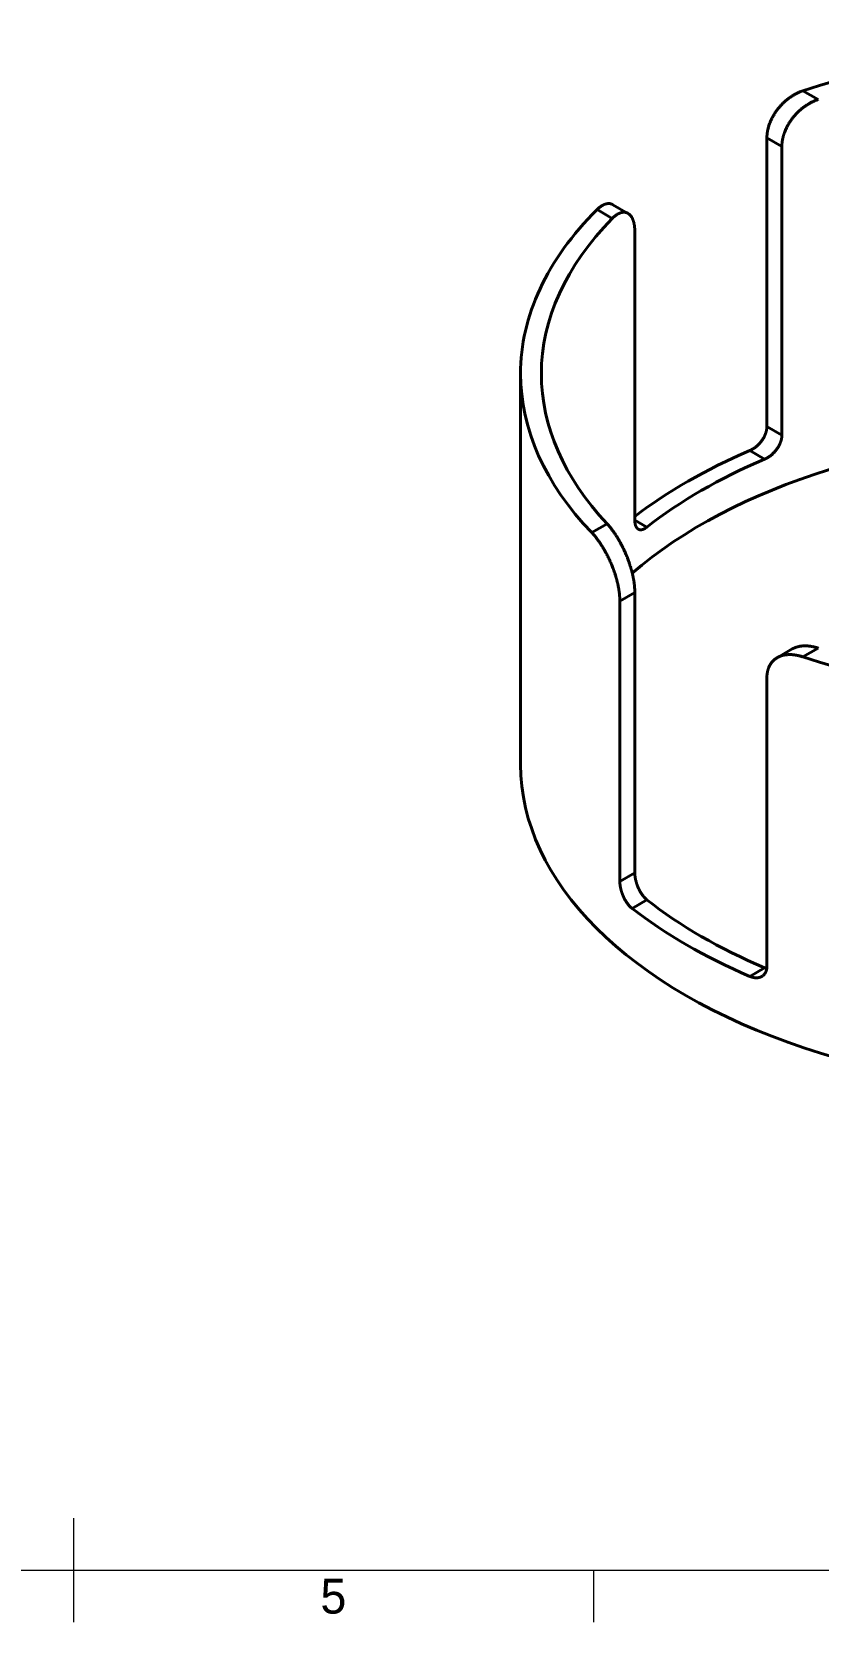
# Model space of a CAD drawing. Header units: millimetres. Extents: x 15 to 415, y 5 to 292.
# Drawn here: x 211 to 286.6, y 5 to 157.9 of the extents above; entities that cross this region are included whole.
import ezdxf

# ---------------------------------------------------------------- set-up
doc = ezdxf.new("R2010")
doc.units = ezdxf.units.MM
doc.layers.add('Border', color=7, linetype='Continuous')
doc.layers.add('Geometries', color=7, linetype='Continuous')
doc.styles.add('Shapr0', font='txt', dxfattribs={"height": 3.3495})

msp = doc.modelspace()

# ---------------------------------------------------------------- linework, layer by layer
at = {"layer": 'Border', "linetype": 'Continuous', "lineweight": 15}
for p, q in [((215, 15), (215, 5)), ((20, 10), (410, 10)), ((265, 10), (265, 5))]:
    msp.add_line(p, q, dxfattribs=at)
at = {"layer": 'Geometries', "linetype": 'Continuous', "lineweight": 40}
for p, q in [((285.155, 152.248), (286.621, 151.402)), ((281.688, 119.957), (281.688, 147.718)), ((283.128, 146.887), (281.688, 147.718)), ((283.128, 119.126), (283.128, 146.887)), ((266.822, 139.971), (265.356, 140.817)), ((268.328, 140.454), (266.882, 141.289)), ((268.985, 111.315), (268.985, 138.722)), ((258, 125.029), (258, 87.471)), ((281.688, 119.957), (283.128, 119.126)), ((281.467, 116.818), (280.037, 117.644)), ((264.844, 109.763), (266.318, 110.614)), ((268.985, 110.961), (268.985, 111.315)), ((268.985, 110.961), (270.154, 110.286)), ((268.985, 103.989), (267.546, 103.158)), ((268.985, 77.044), (268.985, 103.989)), ((267.546, 76.213), (267.546, 103.158)), ((284.127, 98.57), (282.68, 97.735)), ((286.621, 98.657), (285.155, 97.811)), ((281.688, 68.048), (281.688, 95.809)), ((267.546, 76.213), (268.985, 77.044)), ((270.154, 74.453), (268.723, 73.627)), ((280.037, 67.095), (281.467, 67.921))]:
    msp.add_line(p, q, dxfattribs=at)
at = {"layer": 'Geometries', "linetype": 'Continuous', "lineweight": 40, "flags": 128}
for points in [[(281.688, 147.718), (281.688, 147.762), (281.689, 147.807), (281.691, 147.852), (281.693, 147.897), (281.696, 147.943), (281.699, 147.989), (281.703, 148.034), (281.708, 148.08), (281.713, 148.127), (281.719, 148.173), (281.726, 148.22), (281.733, 148.266), (281.74, 148.313), (281.749, 148.36), (281.758, 148.407), (281.767, 148.454), (281.778, 148.502), (281.788, 148.549), (281.801, 148.6), (281.813, 148.651), (281.827, 148.702), (281.841, 148.753), (281.856, 148.805), (281.872, 148.856), (281.887, 148.904), (281.903, 148.952), (281.919, 148.999), (281.936, 149.047), (281.954, 149.095), (281.972, 149.143), (281.991, 149.191), (282.01, 149.238), (282.03, 149.286), (282.05, 149.334), (282.071, 149.381), (282.093, 149.429), (282.115, 149.476), (282.138, 149.523), (282.161, 149.57), (282.184, 149.617), (282.209, 149.664), (282.233, 149.711), (282.261, 149.761), (282.288, 149.811), (282.316, 149.86), (282.345, 149.91), (282.375, 149.959), (282.405, 150.008), (282.434, 150.054), (282.463, 150.099), (282.493, 150.144), (282.523, 150.19), (282.553, 150.234), (282.585, 150.279), (282.616, 150.323), (282.648, 150.367), (282.681, 150.411), (282.714, 150.455), (282.747, 150.498), (282.781, 150.541), (282.815, 150.583), (282.85, 150.626), (282.885, 150.667), (282.921, 150.709), (282.957, 150.75), (282.993, 150.791), (283.033, 150.835), (283.072, 150.878), (283.113, 150.92), (283.153, 150.962), (283.194, 151.004), (283.236, 151.045), (283.276, 151.084), (283.316, 151.122), (283.356, 151.16), (283.397, 151.198), (283.439, 151.235), (283.48, 151.271), (283.522, 151.307), (283.564, 151.343), (283.607, 151.378), (283.649, 151.413), (283.692, 151.447), (283.736, 151.481), (283.779, 151.514), (283.823, 151.546), (283.867, 151.579), (283.912, 151.61), (283.956, 151.642), (284.001, 151.672), (284.05, 151.704), (284.098, 151.736), (284.147, 151.767), (284.196, 151.797), (284.245, 151.827), (284.294, 151.856), (284.336, 151.88), (284.378, 151.903), (284.42, 151.926), (284.462, 151.949), (284.504, 151.971), (284.546, 151.993), (284.589, 152.014), (284.631, 152.035), (284.674, 152.055), (284.717, 152.075), (284.76, 152.094), (284.802, 152.113), (284.845, 152.131), (284.888, 152.149), (284.931, 152.166), (284.976, 152.183), (285.021, 152.2), (285.066, 152.217), (285.111, 152.233), (285.155, 152.248)], [(286.621, 151.402), (286.57, 151.385), (286.52, 151.367), (286.469, 151.349), (286.419, 151.33), (286.369, 151.311), (286.318, 151.291), (286.268, 151.27), (286.218, 151.248), (286.169, 151.226), (286.119, 151.204), (286.069, 151.18), (286.019, 151.156), (285.97, 151.131), (285.921, 151.106), (285.872, 151.08), (285.823, 151.054), (285.774, 151.026), (285.725, 150.999), (285.687, 150.976), (285.648, 150.953), (285.609, 150.929), (285.571, 150.905), (285.533, 150.881), (285.495, 150.856), (285.457, 150.831), (285.419, 150.806), (285.372, 150.774), (285.325, 150.741), (285.279, 150.708), (285.233, 150.674), (285.187, 150.639), (285.142, 150.604), (285.097, 150.569), (285.052, 150.533), (285.007, 150.497), (284.963, 150.46), (284.919, 150.422), (284.876, 150.384), (284.833, 150.345), (284.79, 150.306), (284.748, 150.267), (284.706, 150.227), (284.664, 150.187), (284.623, 150.146), (284.59, 150.112), (284.557, 150.079), (284.525, 150.045), (284.493, 150.011), (284.461, 149.977), (284.43, 149.942), (284.398, 149.907), (284.367, 149.872), (284.33, 149.829), (284.294, 149.786), (284.258, 149.742), (284.222, 149.698), (284.187, 149.654), (284.152, 149.609), (284.118, 149.564), (284.084, 149.519), (284.051, 149.474), (284.018, 149.428), (283.986, 149.382), (283.954, 149.335), (283.923, 149.289), (283.892, 149.242), (283.862, 149.195), (283.832, 149.147), (283.803, 149.1), (283.775, 149.052), (283.752, 149.013), (283.73, 148.974), (283.708, 148.936), (283.687, 148.897), (283.665, 148.857), (283.645, 148.818), (283.624, 148.779), (283.604, 148.739), (283.581, 148.691), (283.557, 148.644), (283.535, 148.596), (283.513, 148.548), (283.492, 148.499), (283.471, 148.451), (283.45, 148.403), (283.431, 148.354), (283.412, 148.306), (283.393, 148.258), (283.375, 148.209), (283.358, 148.16), (283.341, 148.112), (283.325, 148.064), (283.31, 148.015), (283.295, 147.967), (283.281, 147.918), (283.267, 147.87), (283.257, 147.831), (283.247, 147.792), (283.237, 147.753), (283.228, 147.714), (283.219, 147.676), (283.21, 147.637), (283.202, 147.598), (283.195, 147.56), (283.186, 147.514), (283.178, 147.468), (283.171, 147.423), (283.164, 147.378), (283.158, 147.333), (283.152, 147.288), (283.147, 147.243), (283.142, 147.198), (283.139, 147.153), (283.135, 147.109), (283.133, 147.064), (283.13, 147.019), (283.129, 146.975), (283.128, 146.931), (283.128, 146.887)], [(265.356, 140.817), (265.385, 140.845), (265.414, 140.873), (265.444, 140.9), (265.473, 140.927), (265.502, 140.953), (265.531, 140.978), (265.56, 141.003), (265.59, 141.026), (265.619, 141.05), (265.648, 141.072), (265.678, 141.094), (265.707, 141.115), (265.736, 141.135), (265.765, 141.154), (265.795, 141.173), (265.824, 141.191), (265.853, 141.209), (265.882, 141.225), (265.905, 141.238), (265.929, 141.25), (265.952, 141.262), (265.975, 141.274), (265.998, 141.285), (266.021, 141.295), (266.044, 141.305), (266.067, 141.314), (266.096, 141.325), (266.124, 141.335), (266.153, 141.345), (266.181, 141.354), (266.209, 141.362), (266.237, 141.369), (266.265, 141.375), (266.293, 141.381), (266.32, 141.385), (266.348, 141.389), (266.375, 141.393), (266.402, 141.395), (266.429, 141.397), (266.456, 141.398), (266.483, 141.398), (266.509, 141.397), (266.535, 141.395), (266.561, 141.393), (266.582, 141.391), (266.603, 141.388), (266.623, 141.384), (266.644, 141.38), (266.664, 141.376), (266.684, 141.371), (266.704, 141.365), (266.724, 141.359), (266.748, 141.351), (266.771, 141.342), (266.794, 141.333), (266.818, 141.322), (266.84, 141.311), (266.863, 141.3), (266.882, 141.289)], [(268.328, 140.454), (268.308, 140.465), (268.286, 140.477), (268.264, 140.487), (268.242, 140.497), (268.22, 140.506), (268.198, 140.514), (268.175, 140.522), (268.152, 140.529), (268.129, 140.535), (268.104, 140.541), (268.079, 140.546), (268.053, 140.551), (268.028, 140.554), (268.002, 140.557), (267.976, 140.559), (267.951, 140.56), (267.926, 140.56), (267.9, 140.56), (267.875, 140.559), (267.849, 140.557), (267.823, 140.554), (267.797, 140.551), (267.771, 140.547), (267.745, 140.542), (267.719, 140.536), (267.692, 140.53), (267.666, 140.523), (267.639, 140.515), (267.612, 140.507), (267.585, 140.498), (267.558, 140.488), (267.531, 140.477), (267.504, 140.466), (267.475, 140.453), (267.446, 140.44), (267.417, 140.425), (267.387, 140.41), (267.358, 140.394), (267.328, 140.377), (267.303, 140.362), (267.278, 140.347), (267.253, 140.331), (267.228, 140.314), (267.203, 140.297), (267.178, 140.279), (267.153, 140.261), (267.127, 140.242), (267.102, 140.223), (267.077, 140.203), (267.052, 140.183), (267.027, 140.162), (267.002, 140.14), (266.976, 140.118), (266.951, 140.096), (266.925, 140.072), (266.899, 140.047), (266.873, 140.022), (266.848, 139.997), (266.822, 139.971)], [(268.985, 138.722), (268.985, 138.766), (268.985, 138.81), (268.984, 138.853), (268.982, 138.896), (268.98, 138.939), (268.978, 138.981), (268.975, 139.023), (268.972, 139.065), (268.968, 139.106), (268.964, 139.146), (268.96, 139.186), (268.955, 139.226), (268.95, 139.265), (268.944, 139.304), (268.938, 139.342), (268.932, 139.38), (268.925, 139.418), (268.918, 139.455), (268.909, 139.494), (268.901, 139.532), (268.892, 139.57), (268.882, 139.607), (268.872, 139.643), (268.861, 139.679), (268.851, 139.712), (268.841, 139.745), (268.83, 139.777), (268.818, 139.808), (268.806, 139.839), (268.794, 139.869), (268.782, 139.898), (268.769, 139.927), (268.756, 139.956), (268.742, 139.984), (268.728, 140.011), (268.714, 140.037), (268.699, 140.063), (268.684, 140.089), (268.669, 140.113), (268.653, 140.137), (268.637, 140.161), (268.621, 140.184), (268.603, 140.208), (268.585, 140.231), (268.566, 140.253), (268.547, 140.274), (268.528, 140.295), (268.508, 140.315), (268.489, 140.333), (268.47, 140.351), (268.451, 140.367), (268.431, 140.383), (268.411, 140.399), (268.391, 140.414), (268.371, 140.427), (268.35, 140.441), (268.329, 140.453), (268.328, 140.454)], [(280.037, 117.644), (280.064, 117.656), (280.091, 117.668), (280.119, 117.681), (280.146, 117.694), (280.173, 117.708), (280.2, 117.722), (280.227, 117.736), (280.254, 117.751), (280.282, 117.767), (280.309, 117.782), (280.335, 117.799), (280.362, 117.815), (280.389, 117.832), (280.416, 117.849), (280.442, 117.867), (280.471, 117.887), (280.499, 117.907), (280.527, 117.927), (280.555, 117.948), (280.583, 117.969), (280.609, 117.989), (280.635, 118.01), (280.66, 118.03), (280.686, 118.052), (280.711, 118.073), (280.736, 118.095), (280.761, 118.117), (280.785, 118.14), (280.81, 118.163), (280.834, 118.186), (280.858, 118.209), (280.882, 118.233), (280.906, 118.257), (280.929, 118.281), (280.952, 118.306), (280.977, 118.332), (281.001, 118.359), (281.025, 118.387), (281.049, 118.414), (281.072, 118.442), (281.093, 118.468), (281.114, 118.495), (281.135, 118.521), (281.156, 118.548), (281.176, 118.575), (281.196, 118.602), (281.216, 118.63), (281.235, 118.657), (281.254, 118.685), (281.272, 118.713), (281.291, 118.741), (281.309, 118.769), (281.326, 118.798), (281.343, 118.826), (281.36, 118.855), (281.378, 118.886), (281.395, 118.917), (281.412, 118.948), (281.428, 118.98), (281.444, 119.011), (281.458, 119.04), (281.472, 119.069), (281.486, 119.098), (281.499, 119.127), (281.511, 119.156), (281.523, 119.186), (281.535, 119.215), (281.547, 119.244), (281.558, 119.274), (281.568, 119.303), (281.578, 119.332), (281.588, 119.362), (281.597, 119.391), (281.606, 119.42), (281.615, 119.45), (281.623, 119.481), (281.631, 119.512), (281.639, 119.544), (281.646, 119.575), (281.652, 119.606), (281.658, 119.636), (281.663, 119.665), (281.668, 119.695), (281.672, 119.724), (281.676, 119.754), (281.679, 119.783), (281.682, 119.812), (281.684, 119.841), (281.686, 119.87), (281.687, 119.899), (281.688, 119.928), (281.688, 119.957)], [(283.128, 119.126), (283.127, 119.092), (283.126, 119.058), (283.124, 119.024), (283.122, 118.99), (283.119, 118.956), (283.115, 118.921), (283.11, 118.886), (283.105, 118.851), (283.099, 118.816), (283.092, 118.781), (283.085, 118.745), (283.077, 118.71), (283.07, 118.679), (283.062, 118.648), (283.053, 118.618), (283.044, 118.587), (283.035, 118.556), (283.023, 118.52), (283.011, 118.484), (282.998, 118.448), (282.985, 118.412), (282.971, 118.376), (282.956, 118.341), (282.941, 118.305), (282.925, 118.269), (282.908, 118.234), (282.891, 118.198), (282.873, 118.163), (282.855, 118.127), (282.839, 118.097), (282.822, 118.067), (282.805, 118.037), (282.788, 118.008), (282.77, 117.978), (282.748, 117.944), (282.726, 117.909), (282.704, 117.875), (282.681, 117.841), (282.657, 117.807), (282.633, 117.774), (282.609, 117.741), (282.584, 117.708), (282.559, 117.675), (282.533, 117.643), (282.506, 117.611), (282.48, 117.58), (282.457, 117.553), (282.433, 117.527), (282.409, 117.501), (282.385, 117.475), (282.361, 117.449), (282.332, 117.42), (282.302, 117.39), (282.273, 117.361), (282.242, 117.333), (282.212, 117.305), (282.181, 117.277), (282.15, 117.25), (282.119, 117.223), (282.087, 117.197), (282.055, 117.172), (282.023, 117.147), (281.991, 117.122), (281.963, 117.102), (281.935, 117.082), (281.907, 117.062), (281.879, 117.043), (281.851, 117.024), (281.819, 117.004), (281.788, 116.984), (281.756, 116.965), (281.725, 116.947), (281.693, 116.929), (281.661, 116.912), (281.63, 116.895), (281.598, 116.879), (281.565, 116.863), (281.533, 116.847), (281.5, 116.832), (281.467, 116.818)], [(266.318, 110.614), (266.344, 110.586), (266.37, 110.557), (266.396, 110.528), (266.422, 110.499), (266.448, 110.469), (266.475, 110.439), (266.501, 110.409), (266.527, 110.378), (266.553, 110.346), (266.58, 110.315), (266.606, 110.283), (266.633, 110.25), (266.659, 110.217), (266.685, 110.184), (266.712, 110.15), (266.738, 110.116), (266.765, 110.081), (266.791, 110.046), (266.818, 110.011), (266.844, 109.975), (266.87, 109.939), (266.897, 109.903), (266.923, 109.866), (266.95, 109.829), (266.978, 109.789), (267.006, 109.748), (267.034, 109.707), (267.062, 109.666), (267.09, 109.624), (267.119, 109.581), (267.147, 109.539), (267.175, 109.496), (267.201, 109.455), (267.227, 109.415), (267.252, 109.373), (267.278, 109.332), (267.304, 109.29), (267.33, 109.248), (267.356, 109.205), (267.381, 109.163), (267.407, 109.12), (267.432, 109.076), (267.457, 109.033), (267.483, 108.989), (267.508, 108.945), (267.533, 108.9), (267.558, 108.856), (267.583, 108.81), (267.608, 108.765), (267.632, 108.72), (267.657, 108.674), (267.681, 108.628), (267.706, 108.582), (267.73, 108.535), (267.754, 108.488), (267.778, 108.441), (267.803, 108.391), (267.829, 108.339), (267.854, 108.288), (267.879, 108.237), (267.904, 108.185), (267.929, 108.133), (267.953, 108.08), (267.978, 108.028), (267.999, 107.98), (268.021, 107.933), (268.043, 107.885), (268.064, 107.837), (268.085, 107.788), (268.106, 107.74), (268.127, 107.691), (268.148, 107.643), (268.168, 107.594), (268.188, 107.545), (268.208, 107.496), (268.228, 107.447), (268.248, 107.397), (268.267, 107.348), (268.287, 107.298), (268.306, 107.249), (268.325, 107.199), (268.343, 107.149), (268.362, 107.099), (268.38, 107.05), (268.398, 107), (268.416, 106.949), (268.433, 106.899), (268.451, 106.849), (268.469, 106.795), (268.487, 106.741), (268.505, 106.687), (268.523, 106.633), (268.54, 106.578), (268.557, 106.524), (268.574, 106.47), (268.59, 106.415), (268.605, 106.366), (268.619, 106.317), (268.633, 106.268), (268.647, 106.219), (268.66, 106.17), (268.674, 106.121), (268.687, 106.072), (268.7, 106.023), (268.712, 105.974), (268.725, 105.925), (268.737, 105.877), (268.743, 105.852)], [(269.322, 110.09), (269.31, 110.097), (269.296, 110.106), (269.283, 110.115), (269.27, 110.125), (269.257, 110.135), (269.245, 110.146), (269.233, 110.157), (269.221, 110.169), (269.209, 110.181), (269.197, 110.194), (269.185, 110.209), (269.174, 110.223), (269.163, 110.239), (269.152, 110.254), (269.142, 110.27), (269.132, 110.285), (269.123, 110.301), (269.114, 110.317), (269.106, 110.334), (269.097, 110.352), (269.089, 110.369), (269.081, 110.388), (269.074, 110.406), (269.067, 110.425), (269.06, 110.445), (269.053, 110.465), (269.047, 110.485), (269.041, 110.506), (269.035, 110.527), (269.029, 110.55), (269.024, 110.573), (269.019, 110.597), (269.014, 110.622), (269.01, 110.647), (269.006, 110.671), (269.002, 110.695), (268.999, 110.72), (268.996, 110.745), (268.994, 110.771), (268.992, 110.797), (268.99, 110.823), (268.988, 110.849), (268.987, 110.877), (268.986, 110.904), (268.986, 110.932), (268.985, 110.961)], [(270.154, 110.286), (270.134, 110.271), (270.113, 110.256), (270.093, 110.241), (270.074, 110.227), (270.054, 110.213), (270.034, 110.2), (270.014, 110.187), (269.994, 110.175), (269.974, 110.163), (269.955, 110.151), (269.935, 110.141), (269.916, 110.13), (269.896, 110.12), (269.877, 110.111), (269.858, 110.102), (269.837, 110.093), (269.817, 110.085), (269.796, 110.077), (269.776, 110.07), (269.756, 110.063), (269.738, 110.058), (269.719, 110.052), (269.701, 110.048), (269.683, 110.044), (269.665, 110.04), (269.647, 110.037), (269.629, 110.035), (269.612, 110.033), (269.595, 110.031), (269.577, 110.03), (269.56, 110.03), (269.543, 110.03), (269.527, 110.031), (269.51, 110.032), (269.494, 110.033), (269.477, 110.036), (269.46, 110.039), (269.443, 110.042), (269.426, 110.047), (269.41, 110.051), (269.395, 110.056), (269.38, 110.062), (269.365, 110.068), (269.351, 110.075), (269.337, 110.082), (269.323, 110.089), (269.322, 110.09)], [(267.546, 103.158), (267.546, 103.199), (267.545, 103.241), (267.545, 103.284), (267.543, 103.326), (267.542, 103.369), (267.541, 103.412), (267.539, 103.455), (267.536, 103.499), (267.534, 103.542), (267.531, 103.586), (267.528, 103.63), (267.524, 103.674), (267.521, 103.719), (267.517, 103.764), (267.512, 103.808), (267.508, 103.853), (267.503, 103.899), (267.498, 103.944), (267.492, 103.989), (267.486, 104.035), (267.48, 104.081), (267.474, 104.127), (267.467, 104.173), (267.46, 104.22), (267.453, 104.269), (267.444, 104.319), (267.436, 104.369), (267.427, 104.42), (267.418, 104.47), (267.409, 104.521), (267.399, 104.571), (267.389, 104.622), (267.379, 104.67), (267.37, 104.717), (267.359, 104.765), (267.349, 104.812), (267.338, 104.86), (267.327, 104.908), (267.316, 104.956), (267.304, 105.004), (267.293, 105.052), (267.281, 105.1), (267.268, 105.148), (267.256, 105.196), (267.243, 105.245), (267.23, 105.293), (267.217, 105.341), (267.203, 105.389), (267.189, 105.438), (267.175, 105.486), (267.161, 105.534), (267.146, 105.583), (267.132, 105.631), (267.117, 105.679), (267.101, 105.728), (267.086, 105.776), (267.069, 105.828), (267.052, 105.879), (267.035, 105.931), (267.017, 105.983), (266.999, 106.034), (266.981, 106.086), (266.963, 106.137), (266.944, 106.189), (266.926, 106.237), (266.909, 106.285), (266.891, 106.333), (266.872, 106.381), (266.854, 106.429), (266.835, 106.476), (266.816, 106.524), (266.797, 106.572), (266.778, 106.619), (266.758, 106.666), (266.739, 106.714), (266.719, 106.761), (266.699, 106.808), (266.679, 106.855), (266.659, 106.901), (266.638, 106.948), (266.617, 106.995), (266.597, 107.041), (266.576, 107.087), (266.554, 107.133), (266.533, 107.179), (266.512, 107.225), (266.49, 107.27), (266.468, 107.316), (266.445, 107.364), (266.421, 107.412), (266.398, 107.46), (266.374, 107.508), (266.35, 107.555), (266.325, 107.603), (266.301, 107.65), (266.277, 107.697), (266.253, 107.741), (266.23, 107.785), (266.206, 107.829), (266.182, 107.872), (266.159, 107.916), (266.135, 107.959), (266.111, 108.002), (266.086, 108.044), (266.062, 108.087), (266.038, 108.129), (266.014, 108.171), (265.989, 108.212), (265.965, 108.254), (265.94, 108.295), (265.915, 108.336), (265.89, 108.376), (265.865, 108.416), (265.841, 108.456), (265.816, 108.496), (265.791, 108.535), (265.765, 108.574), (265.74, 108.613), (265.715, 108.652), (265.69, 108.69), (265.663, 108.731), (265.635, 108.771), (265.608, 108.81), (265.581, 108.85), (265.554, 108.889), (265.527, 108.928), (265.499, 108.966), (265.472, 109.004), (265.441, 109.047), (265.41, 109.089), (265.378, 109.13), (265.347, 109.172), (265.316, 109.212), (265.285, 109.252), (265.254, 109.292), (265.222, 109.331), (265.191, 109.37), (265.16, 109.408), (265.129, 109.445), (265.098, 109.482), (265.067, 109.518), (265.036, 109.554), (265.005, 109.589), (264.972, 109.625), (264.94, 109.661), (264.908, 109.695), (264.876, 109.729), (264.844, 109.763)], [(268.743, 105.852), (268.748, 105.828), (268.76, 105.779), (268.771, 105.73), (268.782, 105.682), (268.793, 105.633), (268.803, 105.585), (268.813, 105.537), (268.823, 105.488), (268.833, 105.44), (268.842, 105.392), (268.851, 105.344), (268.86, 105.296), (268.868, 105.249), (268.877, 105.198), (268.886, 105.147), (268.894, 105.096), (268.902, 105.045), (268.909, 104.995), (268.916, 104.944), (268.923, 104.894), (268.929, 104.844), (268.936, 104.789), (268.942, 104.734), (268.948, 104.679), (268.954, 104.625), (268.959, 104.57), (268.963, 104.516), (268.967, 104.463), (268.971, 104.409), (268.975, 104.356), (268.977, 104.304), (268.98, 104.251), (268.982, 104.199), (268.983, 104.146), (268.985, 104.093), (268.985, 104.041), (268.985, 103.989)], [(285.155, 97.811), (285.105, 97.827), (285.055, 97.843), (285.006, 97.859), (284.956, 97.873), (284.906, 97.887), (284.856, 97.901), (284.806, 97.913), (284.757, 97.925), (284.708, 97.937), (284.658, 97.948), (284.609, 97.958), (284.56, 97.967), (284.511, 97.976), (284.462, 97.985), (284.414, 97.992), (284.365, 97.999), (284.317, 98.005), (284.269, 98.011), (284.23, 98.015), (284.192, 98.019), (284.154, 98.022), (284.116, 98.025), (284.078, 98.027), (284.04, 98.029), (284.002, 98.03), (283.965, 98.031), (283.918, 98.032), (283.872, 98.032), (283.826, 98.032), (283.781, 98.03), (283.735, 98.028), (283.69, 98.025), (283.646, 98.022), (283.601, 98.018), (283.557, 98.013), (283.513, 98.008), (283.47, 98.002), (283.427, 97.995), (283.384, 97.988), (283.342, 97.98), (283.3, 97.971), (283.258, 97.961), (283.217, 97.951), (283.176, 97.94), (283.144, 97.931), (283.111, 97.921), (283.079, 97.911), (283.047, 97.901), (283.016, 97.89), (282.985, 97.878), (282.954, 97.866), (282.923, 97.854), (282.886, 97.838), (282.85, 97.822), (282.814, 97.805), (282.779, 97.788), (282.744, 97.77), (282.709, 97.751), (282.68, 97.735)], [(284.127, 98.57), (284.157, 98.587), (284.191, 98.606), (284.225, 98.623), (284.26, 98.64), (284.294, 98.657), (284.33, 98.672), (284.365, 98.688), (284.402, 98.702), (284.438, 98.716), (284.478, 98.731), (284.518, 98.744), (284.558, 98.757), (284.599, 98.769), (284.64, 98.781), (284.682, 98.792), (284.722, 98.802), (284.762, 98.811), (284.803, 98.819), (284.844, 98.827), (284.886, 98.834), (284.927, 98.841), (284.969, 98.847), (285.012, 98.852), (285.054, 98.857), (285.098, 98.861), (285.141, 98.864), (285.184, 98.867), (285.228, 98.869), (285.272, 98.871), (285.317, 98.872), (285.361, 98.872), (285.406, 98.872), (285.452, 98.871), (285.5, 98.869), (285.549, 98.867), (285.598, 98.864), (285.647, 98.86), (285.696, 98.856), (285.746, 98.851), (285.788, 98.846), (285.831, 98.84), (285.873, 98.834), (285.916, 98.828), (285.959, 98.821), (286.002, 98.814), (286.045, 98.806), (286.088, 98.797), (286.132, 98.789), (286.175, 98.779), (286.219, 98.769), (286.262, 98.759), (286.306, 98.748), (286.349, 98.737), (286.393, 98.725), (286.439, 98.713), (286.484, 98.7), (286.53, 98.686), (286.575, 98.672), (286.621, 98.657)], [(282.68, 97.735), (282.675, 97.732), (282.642, 97.712), (282.609, 97.691), (282.576, 97.67), (282.544, 97.648), (282.512, 97.626), (282.481, 97.603), (282.451, 97.579), (282.421, 97.555), (282.391, 97.53), (282.363, 97.505), (282.334, 97.479), (282.312, 97.457), (282.29, 97.435), (282.268, 97.413), (282.246, 97.391), (282.225, 97.368), (282.205, 97.344), (282.184, 97.321), (282.165, 97.297), (282.141, 97.267), (282.118, 97.237), (282.095, 97.206), (282.074, 97.175), (282.052, 97.143), (282.031, 97.111), (282.011, 97.079), (281.992, 97.045), (281.973, 97.012), (281.954, 96.978), (281.936, 96.943), (281.919, 96.908), (281.903, 96.872), (281.886, 96.836), (281.871, 96.8), (281.856, 96.763), (281.842, 96.726), (281.828, 96.688), (281.818, 96.657), (281.808, 96.626), (281.798, 96.595), (281.789, 96.564), (281.78, 96.532), (281.771, 96.5), (281.763, 96.467), (281.756, 96.435), (281.747, 96.395), (281.739, 96.356), (281.732, 96.316), (281.725, 96.276), (281.718, 96.235), (281.713, 96.194), (281.708, 96.153), (281.703, 96.111), (281.699, 96.07), (281.696, 96.028), (281.693, 95.984), (281.691, 95.941), (281.689, 95.897), (281.688, 95.853), (281.688, 95.809)], [(268.985, 77.044), (268.986, 77.011), (268.986, 76.977), (268.988, 76.942), (268.989, 76.908), (268.991, 76.873), (268.994, 76.837), (268.997, 76.802), (269.001, 76.766), (269.005, 76.729), (269.009, 76.693), (269.014, 76.656), (269.02, 76.619), (269.025, 76.587), (269.03, 76.555), (269.036, 76.522), (269.042, 76.49), (269.048, 76.457), (269.056, 76.419), (269.064, 76.381), (269.073, 76.343), (269.082, 76.304), (269.092, 76.266), (269.102, 76.227), (269.112, 76.189), (269.123, 76.15), (269.135, 76.112), (269.146, 76.073), (269.158, 76.034), (269.171, 75.996), (269.182, 75.963), (269.193, 75.93), (269.205, 75.897), (269.217, 75.864), (269.229, 75.831), (269.244, 75.792), (269.259, 75.754), (269.275, 75.716), (269.29, 75.678), (269.307, 75.64), (269.323, 75.602), (269.34, 75.565), (269.357, 75.527), (269.375, 75.491), (269.393, 75.454), (269.411, 75.417), (269.43, 75.381), (269.446, 75.351), (269.462, 75.32), (269.479, 75.29), (269.496, 75.26), (269.513, 75.23), (269.533, 75.195), (269.554, 75.161), (269.575, 75.127), (269.596, 75.093), (269.618, 75.06), (269.64, 75.027), (269.662, 74.995), (269.684, 74.963), (269.706, 74.931), (269.729, 74.901), (269.752, 74.87), (269.775, 74.841), (269.795, 74.815), (269.815, 74.791), (269.835, 74.767), (269.855, 74.743), (269.875, 74.719), (269.898, 74.694), (269.92, 74.67), (269.943, 74.645), (269.966, 74.622), (269.989, 74.599), (270.012, 74.576), (270.035, 74.555), (270.058, 74.533), (270.082, 74.512), (270.106, 74.492), (270.13, 74.472), (270.154, 74.453)], [(268.723, 73.627), (268.703, 73.643), (268.683, 73.659), (268.663, 73.676), (268.643, 73.694), (268.623, 73.711), (268.603, 73.73), (268.583, 73.748), (268.563, 73.767), (268.543, 73.787), (268.523, 73.807), (268.504, 73.827), (268.484, 73.848), (268.464, 73.869), (268.445, 73.89), (268.426, 73.912), (268.405, 73.936), (268.384, 73.961), (268.364, 73.986), (268.344, 74.011), (268.323, 74.036), (268.305, 74.061), (268.286, 74.085), (268.268, 74.11), (268.25, 74.136), (268.231, 74.161), (268.214, 74.187), (268.196, 74.213), (268.178, 74.24), (268.161, 74.267), (268.143, 74.294), (268.126, 74.321), (268.109, 74.349), (268.092, 74.377), (268.076, 74.405), (268.059, 74.434), (268.042, 74.464), (268.025, 74.496), (268.008, 74.527), (267.991, 74.558), (267.974, 74.59), (267.959, 74.62), (267.944, 74.65), (267.93, 74.68), (267.915, 74.71), (267.901, 74.741), (267.887, 74.772), (267.873, 74.802), (267.86, 74.833), (267.847, 74.864), (267.834, 74.896), (267.821, 74.927), (267.808, 74.958), (267.796, 74.99), (267.784, 75.021), (267.772, 75.053), (267.76, 75.087), (267.748, 75.121), (267.736, 75.155), (267.725, 75.189), (267.714, 75.224), (267.704, 75.255), (267.695, 75.287), (267.685, 75.318), (267.676, 75.35), (267.668, 75.381), (267.659, 75.413), (267.651, 75.444), (267.643, 75.475), (267.636, 75.507), (267.628, 75.538), (267.621, 75.569), (267.615, 75.6), (267.608, 75.631), (267.602, 75.662), (267.596, 75.693), (267.59, 75.726), (267.585, 75.759), (267.58, 75.791), (267.575, 75.824), (267.571, 75.856), (267.567, 75.887), (267.563, 75.917), (267.56, 75.948), (267.557, 75.978), (267.554, 76.008), (267.552, 76.038), (267.55, 76.067), (267.549, 76.096), (267.547, 76.126), (267.547, 76.155), (267.546, 76.184), (267.546, 76.213)], [(281.675, 67.847), (281.671, 67.822), (281.666, 67.791), (281.66, 67.761), (281.653, 67.73), (281.646, 67.701), (281.638, 67.671), (281.63, 67.647), (281.622, 67.622), (281.614, 67.598), (281.605, 67.574), (281.596, 67.551), (281.584, 67.524), (281.572, 67.498), (281.559, 67.472), (281.546, 67.447), (281.532, 67.422), (281.517, 67.398), (281.502, 67.374), (281.486, 67.351), (281.469, 67.328), (281.452, 67.307), (281.435, 67.285), (281.416, 67.264), (281.4, 67.247), (281.384, 67.23), (281.367, 67.214), (281.349, 67.198), (281.332, 67.183), (281.31, 67.165), (281.288, 67.148), (281.266, 67.132), (281.243, 67.117), (281.22, 67.102), (281.199, 67.089)], [(281.467, 67.921), (281.495, 67.909), (281.522, 67.899), (281.549, 67.888), (281.577, 67.878), (281.604, 67.869), (281.631, 67.86), (281.659, 67.851), (281.674, 67.847)], [(281.688, 68.048), (281.688, 68.015), (281.687, 67.982), (281.685, 67.949), (281.682, 67.917), (281.679, 67.885), (281.675, 67.853), (281.675, 67.847)], [(281.199, 67.089), (281.196, 67.088), (281.171, 67.074), (281.146, 67.061), (281.121, 67.049), (281.095, 67.038), (281.069, 67.027), (281.043, 67.017), (281.02, 67.01), (280.996, 67.002), (280.973, 66.995), (280.949, 66.989), (280.925, 66.983), (280.896, 66.977), (280.866, 66.972), (280.837, 66.967), (280.806, 66.963), (280.776, 66.96), (280.746, 66.958), (280.715, 66.956), (280.683, 66.956), (280.652, 66.956), (280.62, 66.956), (280.588, 66.958), (280.556, 66.96), (280.529, 66.963), (280.501, 66.966), (280.473, 66.97), (280.445, 66.974), (280.417, 66.979), (280.386, 66.985), (280.355, 66.991), (280.323, 66.999), (280.292, 67.007), (280.261, 67.015), (280.229, 67.025), (280.198, 67.034), (280.166, 67.045), (280.134, 67.057), (280.102, 67.069), (280.069, 67.082), (280.037, 67.095)]]:
    msp.add_lwpolyline(points, dxfattribs=at)
at = {"layer": 'Geometries', "linetype": 'Continuous', "lineweight": 40}
for centre, major_axis, start_param, end_param in [((312.5, 125.029), (-54.5, 0), 4.1867841, 5.2379939), ((312.5, 125.029), (-54.5, 0), 5.7575804, 6.2831853), ((312.5, 125.029), (-52.5, 0), 5.7677199, 6.2831853), ((312.5, 125.029), (-54.5, 0), 0, 0.5065699), ((312.5, 125.029), (-52.5, 0), 0, 0.4956465), ((312.5, 89.104), (-52.5, 0), 3.7312236, 5.6977593), ((312.5, 92.37), (-54.5, 0), 5.3504658, 5.6370746), ((312.5, 92.37), (-52.5, 0), 5.3448102, 5.6507641), ((312.5, 125.029), (-54.5, 0), 1.0451914, 2.0964013), ((312.5, 87.471), (-54.5, 0), 0, 3.1415927), ((312.5, 92.37), (-54.5, 0), 0.6380769, 0.9327195), ((312.5, 92.37), (-52.5, 0), 0.6324212, 0.9383751)]:
    msp.add_ellipse(centre, major_axis=major_axis, ratio=0.5773503, start_param=start_param, end_param=end_param, dxfattribs=at)

# ---------------------------------------------------------------- texts
at = {"layer": 'Border', "linetype": 'Continuous', "lineweight": 15, "insert": (240, 9.175), "char_height": 3.349, "width": 3.3495, "attachment_point": 2, "style": 'Shapr0'}
msp.add_mtext('5', dxfattribs=at)

doc.saveas('drawing.dxf')
